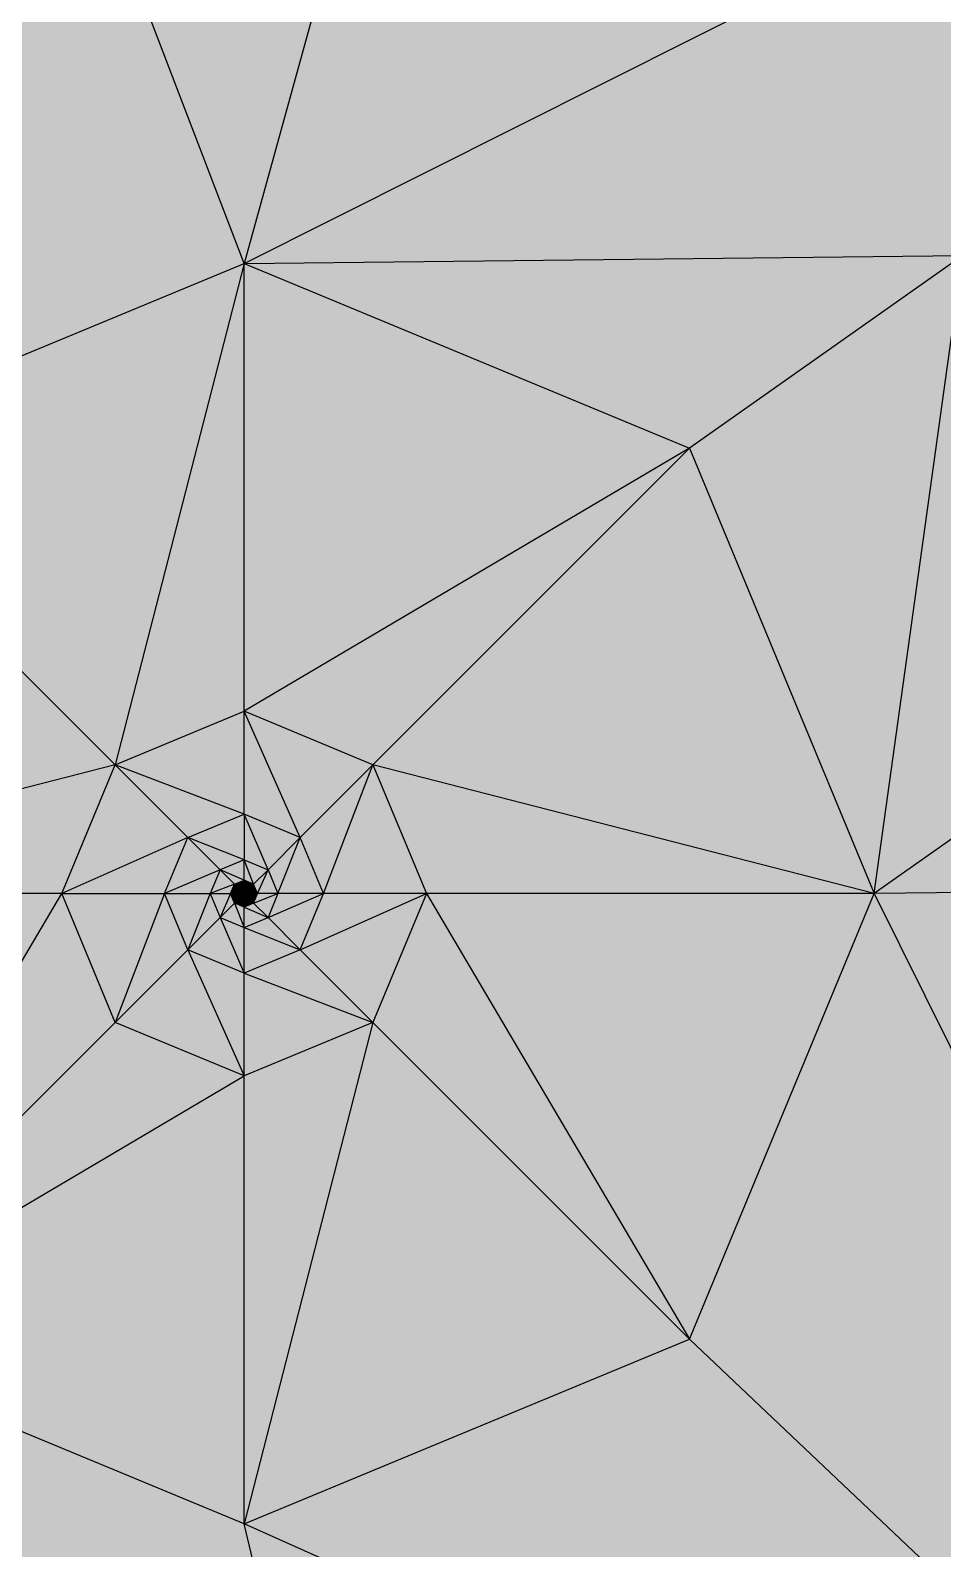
# Model space of a CAD drawing. Header units: inches. Extents: x 0 to 613718, y 0 to 269741.
# Drawn here: x 612814.6 to 612914.6, y 267830.2 to 267996.7 of the extents above; entities that cross this region are included whole.
import ezdxf

# ---------------------------------------------------------------- set-up
doc = ezdxf.new("R2010")
doc.units = ezdxf.units.IN
doc.header["$MEASUREMENT"] = 0

msp = doc.modelspace()

# ---------------------------------------------------------------- hatches: boundary and pattern name
for points in [[(612873, 268097.87), (612817.06, 268025.84), (612838, 267971.13), (612873, 268097.87)], [(612873, 268097.87), (612817.06, 268025.84), (612838, 267971.13), (612873, 268097.87)], [(612937.12, 268020.88), (612873, 268097.87), (612838, 267971.13), (612937.12, 268020.88)], [(612937.12, 268020.88), (612873, 268097.87), (612838, 267971.13), (612937.12, 268020.88)], [(612838, 267971.13), (612817.06, 268025.84), (612789.12, 267950.88), (612838, 267971.13)], [(612838, 267971.13), (612817.06, 268025.84), (612789.12, 267950.88), (612838, 267971.13)], [(612937.12, 268020.88), (612838, 267971.13), (612916.87, 267972), (612937.12, 268020.88)], [(612937.12, 268020.88), (612838, 267971.13), (612916.87, 267972), (612937.12, 268020.88)], [(612916.87, 267972), (612838, 267971.13), (612886.88, 267950.88), (612916.87, 267972)], [(612916.87, 267972), (612838, 267971.13), (612886.88, 267950.88), (612916.87, 267972)], [(612916.87, 267972), (612886.88, 267950.88), (612907.13, 267902), (612916.87, 267972)], [(612916.87, 267972), (612886.88, 267950.88), (612907.13, 267902), (612916.87, 267972)], [(612937.12, 267923.12), (612916.87, 267972), (612907.13, 267902), (612937.12, 267923.12)], [(612937.12, 267923.12), (612916.87, 267972), (612907.13, 267902), (612937.12, 267923.12)], [(612838, 267971.13), (612789.12, 267950.88), (612823.86, 267916.14), (612838, 267971.13)], [(612838, 267971.13), (612789.12, 267950.88), (612823.86, 267916.14), (612838, 267971.13)], [(612838, 267971.13), (612823.86, 267916.14), (612838, 267922), (612838, 267971.13)], [(612838, 267971.13), (612823.86, 267916.14), (612838, 267922), (612838, 267971.13)], [(612886.88, 267950.88), (612838, 267971.13), (612838, 267922), (612886.88, 267950.88)], [(612886.88, 267950.88), (612838, 267971.13), (612838, 267922), (612886.88, 267950.88)], [(612823.86, 267916.14), (612789.12, 267950.88), (612768.87, 267902), (612823.86, 267916.14)], [(612823.86, 267916.14), (612789.12, 267950.88), (612768.87, 267902), (612823.86, 267916.14)], [(612886.88, 267950.88), (612838, 267922), (612852.14, 267916.14), (612886.88, 267950.88)], [(612886.88, 267950.88), (612838, 267922), (612852.14, 267916.14), (612886.88, 267950.88)], [(612907.13, 267902), (612886.88, 267950.88), (612852.14, 267916.14), (612907.13, 267902)], [(612907.13, 267902), (612886.88, 267950.88), (612852.14, 267916.14), (612907.13, 267902)], [(612986, 267902.87), (612937.12, 267923.12), (612907.13, 267902), (612986, 267902.87)], [(612986, 267902.87), (612937.12, 267923.12), (612907.13, 267902), (612986, 267902.87)], [(612838, 267922), (612823.86, 267916.14), (612838, 267910.73), (612838, 267922)], [(612838, 267922), (612823.86, 267916.14), (612838, 267910.73), (612838, 267922)], [(612844.17, 267908.17), (612838, 267922), (612838, 267910.73), (612844.17, 267908.17)], [(612852.14, 267916.14), (612838, 267922), (612844.17, 267908.17), (612852.14, 267916.14)], [(612844.17, 267908.17), (612838, 267922), (612838, 267910.73), (612844.17, 267908.17)], [(612852.14, 267916.14), (612838, 267922), (612844.17, 267908.17), (612852.14, 267916.14)], [(612823.86, 267916.14), (612768.87, 267902), (612818, 267902), (612823.86, 267916.14)], [(612823.86, 267916.14), (612768.87, 267902), (612818, 267902), (612823.86, 267916.14)], [(612831.83, 267908.17), (612823.86, 267916.14), (612818, 267902), (612831.83, 267908.17)], [(612831.83, 267908.17), (612823.86, 267916.14), (612818, 267902), (612831.83, 267908.17)], [(612838, 267910.73), (612823.86, 267916.14), (612831.83, 267908.17), (612838, 267910.73)], [(612838, 267910.73), (612823.86, 267916.14), (612831.83, 267908.17), (612838, 267910.73)], [(612852.14, 267916.14), (612844.17, 267908.17), (612846.73, 267902), (612852.14, 267916.14)], [(612852.14, 267916.14), (612844.17, 267908.17), (612846.73, 267902), (612852.14, 267916.14)], [(612858, 267902), (612852.14, 267916.14), (612846.73, 267902), (612858, 267902)], [(612858, 267902), (612852.14, 267916.14), (612846.73, 267902), (612858, 267902)], [(612907.13, 267902), (612852.14, 267916.14), (612858, 267902), (612907.13, 267902)], [(612907.13, 267902), (612852.14, 267916.14), (612858, 267902), (612907.13, 267902)], [(612838, 267910.73), (612831.83, 267908.17), (612838, 267905.72), (612838, 267910.73)], [(612838, 267910.73), (612831.83, 267908.17), (612838, 267905.72), (612838, 267910.73)], [(612840.63, 267904.63), (612838, 267910.73), (612838, 267905.72), (612840.63, 267904.63)], [(612844.17, 267908.17), (612838, 267910.73), (612840.63, 267904.63), (612844.17, 267908.17)], [(612840.63, 267904.63), (612838, 267910.73), (612838, 267905.72), (612840.63, 267904.63)], [(612844.17, 267908.17), (612838, 267910.73), (612840.63, 267904.63), (612844.17, 267908.17)], [(612831.83, 267908.17), (612818, 267902), (612829.27, 267902), (612831.83, 267908.17)], [(612831.83, 267908.17), (612818, 267902), (612829.27, 267902), (612831.83, 267908.17)], [(612835.37, 267904.63), (612831.83, 267908.17), (612829.27, 267902), (612835.37, 267904.63)], [(612835.37, 267904.63), (612831.83, 267908.17), (612829.27, 267902), (612835.37, 267904.63)], [(612838, 267905.72), (612831.83, 267908.17), (612835.37, 267904.63), (612838, 267905.72)], [(612838, 267905.72), (612831.83, 267908.17), (612835.37, 267904.63), (612838, 267905.72)], [(612844.17, 267908.17), (612840.63, 267904.63), (612841.72, 267902), (612844.17, 267908.17)], [(612844.17, 267908.17), (612840.63, 267904.63), (612841.72, 267902), (612844.17, 267908.17)], [(612846.73, 267902), (612844.17, 267908.17), (612841.72, 267902), (612846.73, 267902)], [(612846.73, 267902), (612844.17, 267908.17), (612841.72, 267902), (612846.73, 267902)], [(612835.37, 267904.63), (612829.27, 267902), (612834.28, 267902), (612835.37, 267904.63)], [(612835.37, 267904.63), (612829.27, 267902), (612834.28, 267902), (612835.37, 267904.63)], [(612836.95, 267903.05), (612835.37, 267904.63), (612834.28, 267902), (612836.95, 267903.05)], [(612836.95, 267903.05), (612835.37, 267904.63), (612834.28, 267902), (612836.95, 267903.05)], [(612838, 267905.72), (612835.37, 267904.63), (612838, 267903.49), (612838, 267905.72)], [(612838, 267905.72), (612835.37, 267904.63), (612838, 267903.49), (612838, 267905.72)], [(612838, 267903.49), (612835.37, 267904.63), (612836.95, 267903.05), (612838, 267903.49)], [(612838, 267903.49), (612835.37, 267904.63), (612836.95, 267903.05), (612838, 267903.49)], [(612839.05, 267903.05), (612838, 267905.72), (612838, 267903.49), (612839.05, 267903.05)], [(612840.63, 267904.63), (612838, 267905.72), (612839.05, 267903.05), (612840.63, 267904.63)], [(612839.05, 267903.05), (612838, 267905.72), (612838, 267903.49), (612839.05, 267903.05)], [(612840.63, 267904.63), (612838, 267905.72), (612839.05, 267903.05), (612840.63, 267904.63)], [(612840.63, 267904.63), (612839.05, 267903.05), (612839.49, 267902), (612840.63, 267904.63)], [(612840.63, 267904.63), (612839.05, 267903.05), (612839.49, 267902), (612840.63, 267904.63)], [(612841.72, 267902), (612840.63, 267904.63), (612839.49, 267902), (612841.72, 267902)], [(612841.72, 267902), (612840.63, 267904.63), (612839.49, 267902), (612841.72, 267902)], [(612836.95, 267903.05), (612834.28, 267902), (612836.51, 267902), (612836.95, 267903.05)], [(612836.95, 267903.05), (612834.28, 267902), (612836.51, 267902), (612836.95, 267903.05)], [(612837.65, 267902.35), (612836.95, 267903.05), (612836.51, 267902), (612837.65, 267902.35)], [(612837.65, 267902.35), (612836.95, 267903.05), (612836.51, 267902), (612837.65, 267902.35)], [(612838, 267903.49), (612836.95, 267903.05), (612838, 267902.5), (612838, 267903.49)], [(612838, 267903.49), (612836.95, 267903.05), (612838, 267902.5), (612838, 267903.49)], [(612838, 267902.5), (612836.95, 267903.05), (612837.65, 267902.35), (612838, 267902.5)], [(612838, 267902.5), (612836.95, 267903.05), (612837.65, 267902.35), (612838, 267902.5)], [(612838.35, 267902.35), (612838, 267903.49), (612838, 267902.5), (612838.35, 267902.35)], [(612839.05, 267903.05), (612838, 267903.49), (612838.35, 267902.35), (612839.05, 267903.05)], [(612838.35, 267902.35), (612838, 267903.49), (612838, 267902.5), (612838.35, 267902.35)], [(612839.05, 267903.05), (612838, 267903.49), (612838.35, 267902.35), (612839.05, 267903.05)], [(612839.05, 267903.05), (612838.35, 267902.35), (612838.5, 267902), (612839.05, 267903.05)], [(612839.05, 267903.05), (612838.35, 267902.35), (612838.5, 267902), (612839.05, 267903.05)], [(612839.49, 267902), (612839.05, 267903.05), (612838.5, 267902), (612839.49, 267902)], [(612839.49, 267902), (612839.05, 267903.05), (612838.5, 267902), (612839.49, 267902)], [(612818, 267902), (612768.87, 267902), (612789.12, 267853.12), (612818, 267902)], [(612818, 267902), (612768.87, 267902), (612789.12, 267853.12), (612818, 267902)], [(612823.86, 267887.86), (612818, 267902), (612789.12, 267853.12), (612823.86, 267887.86)], [(612823.86, 267887.86), (612818, 267902), (612789.12, 267853.12), (612823.86, 267887.86)], [(612829.27, 267902), (612818, 267902), (612823.86, 267887.86), (612829.27, 267902)], [(612829.27, 267902), (612818, 267902), (612823.86, 267887.86), (612829.27, 267902)], [(612831.83, 267895.83), (612829.27, 267902), (612823.86, 267887.86), (612831.83, 267895.83)], [(612831.83, 267895.83), (612829.27, 267902), (612823.86, 267887.86), (612831.83, 267895.83)], [(612834.28, 267902), (612829.27, 267902), (612831.83, 267895.83), (612834.28, 267902)], [(612834.28, 267902), (612829.27, 267902), (612831.83, 267895.83), (612834.28, 267902)], [(612835.37, 267899.37), (612834.28, 267902), (612831.83, 267895.83), (612835.37, 267899.37)], [(612835.37, 267899.37), (612834.28, 267902), (612831.83, 267895.83), (612835.37, 267899.37)], [(612836.51, 267902), (612834.28, 267902), (612835.37, 267899.37), (612836.51, 267902)], [(612836.51, 267902), (612834.28, 267902), (612835.37, 267899.37), (612836.51, 267902)], [(612836.95, 267900.95), (612836.51, 267902), (612835.37, 267899.37), (612836.95, 267900.95)], [(612836.95, 267900.95), (612836.51, 267902), (612835.37, 267899.37), (612836.95, 267900.95)], [(612837.65, 267902.35), (612836.51, 267902), (612837.5, 267902), (612837.65, 267902.35)], [(612837.65, 267902.35), (612836.51, 267902), (612837.5, 267902), (612837.65, 267902.35)], [(612837.5, 267902), (612836.51, 267902), (612836.95, 267900.95), (612837.5, 267902)], [(612837.5, 267902), (612836.51, 267902), (612836.95, 267900.95), (612837.5, 267902)], [(612837.65, 267901.65), (612837.5, 267902), (612836.95, 267900.95), (612837.65, 267901.65)], [(612837.65, 267901.65), (612837.5, 267902), (612836.95, 267900.95), (612837.65, 267901.65)], [(612838, 267900.51), (612837.65, 267901.65), (612836.95, 267900.95), (612838, 267900.51)], [(612838, 267900.51), (612837.65, 267901.65), (612836.95, 267900.95), (612838, 267900.51)], [(612837.98, 267901.99), (612837.65, 267902.35), (612837.5, 267902), (612837.98, 267901.99)], [(612837.98, 267901.99), (612837.65, 267902.35), (612837.5, 267902), (612837.98, 267901.99)], [(612837.98, 267901.99), (612837.5, 267902), (612837.65, 267901.65), (612837.98, 267901.99)], [(612837.98, 267901.99), (612837.5, 267902), (612837.65, 267901.65), (612837.98, 267901.99)], [(612838, 267902.5), (612837.65, 267902.35), (612837.98, 267901.99), (612838, 267902.5)], [(612838, 267902.5), (612837.65, 267902.35), (612837.98, 267901.99), (612838, 267902.5)], [(612838, 267901.5), (612837.98, 267901.99), (612837.65, 267901.65), (612838, 267901.5)], [(612838, 267901.5), (612837.98, 267901.99), (612837.65, 267901.65), (612838, 267901.5)], [(612838, 267901.5), (612837.65, 267901.65), (612838, 267900.51), (612838, 267901.5)], [(612838, 267901.5), (612837.65, 267901.65), (612838, 267900.51), (612838, 267901.5)], [(612838.35, 267902.35), (612838, 267902.5), (612837.98, 267901.99), (612838.35, 267902.35)], [(612838.35, 267902.35), (612838, 267902.5), (612837.98, 267901.99), (612838.35, 267902.35)], [(612838.5, 267902), (612838.35, 267902.35), (612837.98, 267901.99), (612838.5, 267902)], [(612838.5, 267902), (612838.35, 267902.35), (612837.98, 267901.99), (612838.5, 267902)], [(612838.5, 267902), (612837.98, 267901.99), (612838.35, 267901.65), (612838.5, 267902)], [(612838.5, 267902), (612837.98, 267901.99), (612838.35, 267901.65), (612838.5, 267902)], [(612838.35, 267901.65), (612837.98, 267901.99), (612838, 267901.5), (612838.35, 267901.65)], [(612838.35, 267901.65), (612837.98, 267901.99), (612838, 267901.5), (612838.35, 267901.65)], [(612839.05, 267900.95), (612838.35, 267901.65), (612838, 267901.5), (612839.05, 267900.95)], [(612839.05, 267900.95), (612838.35, 267901.65), (612838, 267901.5), (612839.05, 267900.95)], [(612839.05, 267900.95), (612838, 267901.5), (612838, 267900.51), (612839.05, 267900.95)], [(612839.05, 267900.95), (612838, 267901.5), (612838, 267900.51), (612839.05, 267900.95)], [(612839.49, 267902), (612838.5, 267902), (612838.35, 267901.65), (612839.49, 267902)], [(612839.49, 267902), (612838.35, 267901.65), (612839.05, 267900.95), (612839.49, 267902)], [(612839.49, 267902), (612838.5, 267902), (612838.35, 267901.65), (612839.49, 267902)], [(612839.49, 267902), (612838.35, 267901.65), (612839.05, 267900.95), (612839.49, 267902)], [(612841.72, 267902), (612839.49, 267902), (612839.05, 267900.95), (612841.72, 267902)], [(612841.72, 267902), (612839.05, 267900.95), (612840.63, 267899.37), (612841.72, 267902)], [(612841.72, 267902), (612839.49, 267902), (612839.05, 267900.95), (612841.72, 267902)], [(612841.72, 267902), (612839.05, 267900.95), (612840.63, 267899.37), (612841.72, 267902)], [(612846.73, 267902), (612841.72, 267902), (612840.63, 267899.37), (612846.73, 267902)], [(612846.73, 267902), (612840.63, 267899.37), (612844.17, 267895.83), (612846.73, 267902)], [(612846.73, 267902), (612841.72, 267902), (612840.63, 267899.37), (612846.73, 267902)], [(612846.73, 267902), (612840.63, 267899.37), (612844.17, 267895.83), (612846.73, 267902)], [(612858, 267902), (612846.73, 267902), (612844.17, 267895.83), (612858, 267902)], [(612858, 267902), (612844.17, 267895.83), (612852.14, 267887.86), (612858, 267902)], [(612858, 267902), (612846.73, 267902), (612844.17, 267895.83), (612858, 267902)], [(612858, 267902), (612844.17, 267895.83), (612852.14, 267887.86), (612858, 267902)], [(612886.88, 267853.12), (612858, 267902), (612852.14, 267887.86), (612886.88, 267853.12)], [(612886.88, 267853.12), (612858, 267902), (612852.14, 267887.86), (612886.88, 267853.12)], [(612907.13, 267902), (612858, 267902), (612886.88, 267853.12), (612907.13, 267902)], [(612907.13, 267902), (612858, 267902), (612886.88, 267853.12), (612907.13, 267902)], [(612971.08, 267773.34), (612907.13, 267902), (612886.88, 267853.12), (612971.08, 267773.34)], [(612971.08, 267773.34), (612907.13, 267902), (612886.88, 267853.12), (612971.08, 267773.34)], [(612986, 267902.87), (612907.13, 267902), (612971.08, 267773.34), (612986, 267902.87)], [(612986, 267902.87), (612907.13, 267902), (612971.08, 267773.34), (612986, 267902.87)], [(612838, 267898.28), (612836.95, 267900.95), (612835.37, 267899.37), (612838, 267898.28)], [(612838, 267898.28), (612836.95, 267900.95), (612835.37, 267899.37), (612838, 267898.28)], [(612838, 267900.51), (612836.95, 267900.95), (612838, 267898.28), (612838, 267900.51)], [(612838, 267900.51), (612836.95, 267900.95), (612838, 267898.28), (612838, 267900.51)], [(612840.63, 267899.37), (612839.05, 267900.95), (612838, 267900.51), (612840.63, 267899.37)], [(612840.63, 267899.37), (612839.05, 267900.95), (612838, 267900.51), (612840.63, 267899.37)], [(612840.63, 267899.37), (612838, 267900.51), (612838, 267898.28), (612840.63, 267899.37)], [(612840.63, 267899.37), (612838, 267900.51), (612838, 267898.28), (612840.63, 267899.37)], [(612838, 267893.27), (612835.37, 267899.37), (612831.83, 267895.83), (612838, 267893.27)], [(612838, 267893.27), (612835.37, 267899.37), (612831.83, 267895.83), (612838, 267893.27)], [(612838, 267898.28), (612835.37, 267899.37), (612838, 267893.27), (612838, 267898.28)], [(612838, 267898.28), (612835.37, 267899.37), (612838, 267893.27), (612838, 267898.28)], [(612844.17, 267895.83), (612840.63, 267899.37), (612838, 267898.28), (612844.17, 267895.83)], [(612844.17, 267895.83), (612840.63, 267899.37), (612838, 267898.28), (612844.17, 267895.83)], [(612844.17, 267895.83), (612838, 267898.28), (612838, 267893.27), (612844.17, 267895.83)], [(612844.17, 267895.83), (612838, 267898.28), (612838, 267893.27), (612844.17, 267895.83)], [(612838, 267882), (612831.83, 267895.83), (612823.86, 267887.86), (612838, 267882)], [(612838, 267882), (612831.83, 267895.83), (612823.86, 267887.86), (612838, 267882)], [(612838, 267893.27), (612831.83, 267895.83), (612838, 267882), (612838, 267893.27)], [(612838, 267893.27), (612831.83, 267895.83), (612838, 267882), (612838, 267893.27)], [(612852.14, 267887.86), (612844.17, 267895.83), (612838, 267893.27), (612852.14, 267887.86)], [(612852.14, 267887.86), (612844.17, 267895.83), (612838, 267893.27), (612852.14, 267887.86)], [(612852.14, 267887.86), (612838, 267893.27), (612838, 267882), (612852.14, 267887.86)], [(612852.14, 267887.86), (612838, 267893.27), (612838, 267882), (612852.14, 267887.86)], [(612838, 267882), (612823.86, 267887.86), (612789.12, 267853.12), (612838, 267882)], [(612838, 267882), (612823.86, 267887.86), (612789.12, 267853.12), (612838, 267882)], [(612886.88, 267853.12), (612852.14, 267887.86), (612838, 267832.87), (612886.88, 267853.12)], [(612852.14, 267887.86), (612838, 267882), (612838, 267832.87), (612852.14, 267887.86)], [(612886.88, 267853.12), (612852.14, 267887.86), (612838, 267832.87), (612886.88, 267853.12)], [(612852.14, 267887.86), (612838, 267882), (612838, 267832.87), (612852.14, 267887.86)], [(612838, 267882), (612789.12, 267853.12), (612838, 267832.87), (612838, 267882)], [(612838, 267882), (612789.12, 267853.12), (612838, 267832.87), (612838, 267882)], [(612862.59, 267729.88), (612838, 267832.87), (612789.12, 267853.12), (612862.59, 267729.88)], [(612862.59, 267729.88), (612838, 267832.87), (612789.12, 267853.12), (612862.59, 267729.88)], [(612971.08, 267773.34), (612886.88, 267853.12), (612838, 267832.87), (612971.08, 267773.34)], [(612971.08, 267773.34), (612886.88, 267853.12), (612838, 267832.87), (612971.08, 267773.34)], [(612971.08, 267773.34), (612838, 267832.87), (612862.59, 267729.88), (612971.08, 267773.34)], [(612971.08, 267773.34), (612838, 267832.87), (612862.59, 267729.88), (612971.08, 267773.34)]]:
    msp.add_hatch(color=256).paths.add_polyline_path(points, flags=0)

# ---------------------------------------------------------------- linework, layer by layer
for points, elevation in [([(612852.14, 267916.14), (612838, 267922)], 246.25), ([(612852.14, 267916.14), (612838, 267922)], 246.25), ([(612837.5, 267902), (612837.65, 267902.35)], 246.12), ([(612837.5, 267902), (612837.65, 267902.35)], 246.12), ([(612837.98, 267901.99), (612837.5, 267902)], 246.12), ([(612837.5, 267902), (612837.65, 267901.65)], 246.12), ([(612837.98, 267901.99), (612837.5, 267902)], 246.12), ([(612837.5, 267902), (612837.65, 267901.65)], 246.12), ([(612838, 267902.5), (612837.65, 267902.35)], 246.12), ([(612838, 267902.5), (612837.65, 267902.35)], 246.12), ([(612837.65, 267902.35), (612837.98, 267901.99)], 246.12), ([(612837.65, 267902.35), (612837.98, 267901.99)], 246.12), ([(612837.65, 267901.65), (612837.98, 267901.99)], 246.12), ([(612837.65, 267901.65), (612837.98, 267901.99)], 246.12), ([(612837.65, 267901.65), (612838, 267901.5)], 246.12), ([(612837.65, 267901.65), (612838, 267901.5)], 246.12), ([(612838, 267902.5), (612837.98, 267901.99)], 246.12), ([(612838, 267902.5), (612837.98, 267901.99)], 246.12), ([(612838.35, 267902.35), (612837.98, 267901.99)], 246.12), ([(612838.35, 267902.35), (612837.98, 267901.99)], 246.12), ([(612838.5, 267902), (612837.98, 267901.99)], 246.12), ([(612838.5, 267902), (612837.98, 267901.99)], 246.12), ([(612837.98, 267901.99), (612838.35, 267901.65)], 246.12), ([(612838, 267901.5), (612837.98, 267901.99)], 246.12), ([(612837.98, 267901.99), (612838.35, 267901.65)], 246.12), ([(612838, 267901.5), (612837.98, 267901.99)], 246.12), ([(612838, 267902.5), (612838.35, 267902.35)], 246.12), ([(612838, 267902.5), (612838.35, 267902.35)], 246.12), ([(612838, 267901.5), (612838.35, 267901.65)], 246.12), ([(612838, 267901.5), (612838.35, 267901.65)], 246.12), ([(612838.35, 267902.35), (612838.5, 267902)], 246.12), ([(612838.35, 267902.35), (612838.5, 267902)], 246.12), ([(612838.5, 267902), (612838.35, 267901.65)], 246.12), ([(612838.5, 267902), (612838.35, 267901.65)], 246.12)]:
    msp.add_lwpolyline(points, dxfattribs=dict(elevation=elevation))
for points in [[(612873, 268097.87, 246.96), (612838, 267971.13, 246.44)], [(612873, 268097.87, 246.96), (612838, 267971.13, 246.44)], [(612838, 267971.13, 246.44), (612817.06, 268025.84, 246.65)], [(612838, 267971.13, 246.44), (612817.06, 268025.84, 246.65)], [(612838, 267971.13, 246.44), (612937.12, 268020.88, 246.75)], [(612838, 267971.13, 246.44), (612937.12, 268020.88, 246.75)], [(612838, 267971.13, 246.44), (612916.87, 267972, 246.53)], [(612838, 267971.13, 246.44), (612916.87, 267972, 246.53)], [(612916.87, 267972, 246.53), (612886.88, 267950.88, 246.41)], [(612916.87, 267972, 246.53), (612886.88, 267950.88, 246.41)], [(612907.13, 267902, 246.28), (612916.87, 267972, 246.53)], [(612907.13, 267902, 246.28), (612916.87, 267972, 246.53)], [(612789.12, 267950.88, 246.34), (612838, 267971.13, 246.44)], [(612789.12, 267950.88, 246.34), (612838, 267971.13, 246.44)], [(612838, 267971.13, 246.44), (612823.86, 267916.14, 246.23)], [(612838, 267971.13, 246.44), (612823.86, 267916.14, 246.23)], [(612838, 267922, 246.25), (612838, 267971.13, 246.44)], [(612838, 267971.13, 246.44), (612886.88, 267950.88, 246.41)], [(612838, 267922, 246.25), (612838, 267971.13, 246.44)], [(612838, 267971.13, 246.44), (612886.88, 267950.88, 246.41)], [(612789.12, 267950.88, 246.34), (612823.86, 267916.14, 246.23)], [(612789.12, 267950.88, 246.34), (612823.86, 267916.14, 246.23)], [(612886.88, 267950.88, 246.41), (612838, 267922, 246.25)], [(612886.88, 267950.88, 246.41), (612838, 267922, 246.25)], [(612886.88, 267950.88, 246.41), (612852.14, 267916.14, 246.25)], [(612886.88, 267950.88, 246.41), (612852.14, 267916.14, 246.25)], [(612886.88, 267950.88, 246.41), (612907.13, 267902, 246.28)], [(612886.88, 267950.88, 246.41), (612907.13, 267902, 246.28)], [(612937.12, 267923.12, 246.38), (612907.13, 267902, 246.28)], [(612937.12, 267923.12, 246.38), (612907.13, 267902, 246.28)], [(612823.86, 267916.14, 246.23), (612838, 267922, 246.25)], [(612823.86, 267916.14, 246.23), (612838, 267922, 246.25)], [(612838, 267910.73, 246.21), (612838, 267922, 246.25)], [(612844.17, 267908.17, 246.21), (612838, 267922, 246.25)], [(612838, 267910.73, 246.21), (612838, 267922, 246.25)], [(612844.17, 267908.17, 246.21), (612838, 267922, 246.25)], [(612823.86, 267916.14, 246.23), (612768.87, 267902, 246.21)], [(612823.86, 267916.14, 246.23), (612768.87, 267902, 246.21)], [(612818, 267902, 246.2), (612823.86, 267916.14, 246.23)], [(612818, 267902, 246.2), (612823.86, 267916.14, 246.23)], [(612823.86, 267916.14, 246.23), (612831.83, 267908.17, 246.2)], [(612838, 267910.73, 246.21), (612823.86, 267916.14, 246.23)], [(612823.86, 267916.14, 246.23), (612831.83, 267908.17, 246.2)], [(612838, 267910.73, 246.21), (612823.86, 267916.14, 246.23)], [(612852.14, 267916.14, 246.25), (612844.17, 267908.17, 246.21)], [(612852.14, 267916.14, 246.25), (612844.17, 267908.17, 246.21)], [(612846.73, 267902, 246.19), (612852.14, 267916.14, 246.25)], [(612846.73, 267902, 246.19), (612852.14, 267916.14, 246.25)], [(612852.14, 267916.14, 246.25), (612858, 267902, 246.21)], [(612907.13, 267902, 246.28), (612852.14, 267916.14, 246.25)], [(612852.14, 267916.14, 246.25), (612858, 267902, 246.21)], [(612907.13, 267902, 246.28), (612852.14, 267916.14, 246.25)], [(612831.83, 267908.17, 246.2), (612838, 267910.73, 246.21)], [(612831.83, 267908.17, 246.2), (612838, 267910.73, 246.21)], [(612838, 267910.73, 246.21), (612838, 267905.72, 246.18)], [(612840.63, 267904.63, 246.18), (612838, 267910.73, 246.21)], [(612844.17, 267908.17, 246.21), (612838, 267910.73, 246.21)], [(612838, 267910.73, 246.21), (612838, 267905.72, 246.18)], [(612840.63, 267904.63, 246.18), (612838, 267910.73, 246.21)], [(612844.17, 267908.17, 246.21), (612838, 267910.73, 246.21)], [(612831.83, 267908.17, 246.2), (612818, 267902, 246.2)], [(612831.83, 267908.17, 246.2), (612818, 267902, 246.2)], [(612829.27, 267902, 246.18), (612831.83, 267908.17, 246.2)], [(612829.27, 267902, 246.18), (612831.83, 267908.17, 246.2)], [(612831.83, 267908.17, 246.2), (612835.37, 267904.63, 246.17)], [(612838, 267905.72, 246.18), (612831.83, 267908.17, 246.2)], [(612831.83, 267908.17, 246.2), (612835.37, 267904.63, 246.17)], [(612838, 267905.72, 246.18), (612831.83, 267908.17, 246.2)], [(612844.17, 267908.17, 246.21), (612840.63, 267904.63, 246.18)], [(612844.17, 267908.17, 246.21), (612840.63, 267904.63, 246.18)], [(612841.72, 267902, 246.17), (612844.17, 267908.17, 246.21)], [(612841.72, 267902, 246.17), (612844.17, 267908.17, 246.21)], [(612846.73, 267902, 246.19), (612844.17, 267908.17, 246.21)], [(612846.73, 267902, 246.19), (612844.17, 267908.17, 246.21)], [(612835.37, 267904.63, 246.17), (612829.27, 267902, 246.18)], [(612835.37, 267904.63, 246.17), (612829.27, 267902, 246.18)], [(612835.37, 267904.63, 246.17), (612834.28, 267902, 246.17)], [(612835.37, 267904.63, 246.17), (612834.28, 267902, 246.17)], [(612838, 267905.72, 246.18), (612835.37, 267904.63, 246.17)], [(612838, 267905.72, 246.18), (612835.37, 267904.63, 246.17)], [(612835.37, 267904.63, 246.17), (612836.95, 267903.05, 246.15)], [(612838, 267903.49, 246.15), (612835.37, 267904.63, 246.17)], [(612835.37, 267904.63, 246.17), (612836.95, 267903.05, 246.15)], [(612838, 267903.49, 246.15), (612835.37, 267904.63, 246.17)], [(612838, 267905.72, 246.18), (612840.63, 267904.63, 246.18)], [(612838, 267903.49, 246.15), (612838, 267905.72, 246.18)], [(612839.05, 267903.05, 246.15), (612838, 267905.72, 246.18)], [(612838, 267905.72, 246.18), (612840.63, 267904.63, 246.18)], [(612838, 267903.49, 246.15), (612838, 267905.72, 246.18)], [(612839.05, 267903.05, 246.15), (612838, 267905.72, 246.18)], [(612840.63, 267904.63, 246.18), (612839.05, 267903.05, 246.15)], [(612840.63, 267904.63, 246.18), (612839.05, 267903.05, 246.15)], [(612839.49, 267902, 246.15), (612840.63, 267904.63, 246.18)], [(612839.49, 267902, 246.15), (612840.63, 267904.63, 246.18)], [(612840.63, 267904.63, 246.18), (612841.72, 267902, 246.17)], [(612840.63, 267904.63, 246.18), (612841.72, 267902, 246.17)], [(612836.95, 267903.05, 246.15), (612834.28, 267902, 246.17)], [(612836.95, 267903.05, 246.15), (612834.28, 267902, 246.17)], [(612836.51, 267902, 246.15), (612836.95, 267903.05, 246.15)], [(612836.51, 267902, 246.15), (612836.95, 267903.05, 246.15)], [(612836.95, 267903.05, 246.15), (612838, 267903.49, 246.15)], [(612836.95, 267903.05, 246.15), (612838, 267903.49, 246.15)], [(612836.95, 267903.05, 246.15), (612837.65, 267902.35, 246.12)], [(612838, 267902.5, 246.12), (612836.95, 267903.05, 246.15)], [(612836.95, 267903.05, 246.15), (612837.65, 267902.35, 246.12)], [(612838, 267902.5, 246.12), (612836.95, 267903.05, 246.15)], [(612838, 267903.49, 246.15), (612838, 267902.5, 246.12)], [(612838.35, 267902.35, 246.12), (612838, 267903.49, 246.15)], [(612839.05, 267903.05, 246.15), (612838, 267903.49, 246.15)], [(612838, 267903.49, 246.15), (612838, 267902.5, 246.12)], [(612838.35, 267902.35, 246.12), (612838, 267903.49, 246.15)], [(612839.05, 267903.05, 246.15), (612838, 267903.49, 246.15)], [(612839.05, 267903.05, 246.15), (612838.35, 267902.35, 246.12)], [(612839.05, 267903.05, 246.15), (612838.35, 267902.35, 246.12)], [(612838.5, 267902, 246.12), (612839.05, 267903.05, 246.15)], [(612838.5, 267902, 246.12), (612839.05, 267903.05, 246.15)], [(612839.49, 267902, 246.15), (612839.05, 267903.05, 246.15)], [(612839.49, 267902, 246.15), (612839.05, 267903.05, 246.15)], [(612818, 267902, 246.2), (612768.87, 267902, 246.21)], [(612818, 267902, 246.2), (612768.87, 267902, 246.21)], [(612789.12, 267853.12, 246.08), (612818, 267902, 246.2)], [(612789.12, 267853.12, 246.08), (612818, 267902, 246.2)], [(612823.86, 267887.86, 246.16), (612818, 267902, 246.2)], [(612818, 267902, 246.2), (612829.27, 267902, 246.18)], [(612823.86, 267887.86, 246.16), (612818, 267902, 246.2)], [(612818, 267902, 246.2), (612829.27, 267902, 246.18)], [(612829.27, 267902, 246.18), (612823.86, 267887.86, 246.16)], [(612829.27, 267902, 246.18), (612823.86, 267887.86, 246.16)], [(612831.83, 267895.83, 246.17), (612829.27, 267902, 246.18)], [(612829.27, 267902, 246.18), (612834.28, 267902, 246.17)], [(612831.83, 267895.83, 246.17), (612829.27, 267902, 246.18)], [(612829.27, 267902, 246.18), (612834.28, 267902, 246.17)], [(612834.28, 267902, 246.17), (612831.83, 267895.83, 246.17)], [(612834.28, 267902, 246.17), (612831.83, 267895.83, 246.17)], [(612834.28, 267902, 246.17), (612836.51, 267902, 246.15)], [(612834.28, 267902, 246.17), (612835.37, 267899.37, 246.16)], [(612834.28, 267902, 246.17), (612836.51, 267902, 246.15)], [(612834.28, 267902, 246.17), (612835.37, 267899.37, 246.16)], [(612836.51, 267902, 246.15), (612835.37, 267899.37, 246.16)], [(612836.51, 267902, 246.15), (612835.37, 267899.37, 246.16)], [(612837.65, 267902.35, 246.12), (612836.51, 267902, 246.15)], [(612837.65, 267902.35, 246.12), (612836.51, 267902, 246.15)], [(612836.95, 267900.95, 246.15), (612836.51, 267902, 246.15)], [(612836.51, 267902, 246.15), (612837.5, 267902, 246.12)], [(612836.95, 267900.95, 246.15), (612836.51, 267902, 246.15)], [(612836.51, 267902, 246.15), (612837.5, 267902, 246.12)], [(612837.5, 267902, 246.12), (612836.95, 267900.95, 246.15)], [(612837.5, 267902, 246.12), (612836.95, 267900.95, 246.15)], [(612836.95, 267900.95, 246.15), (612837.65, 267901.65, 246.12)], [(612836.95, 267900.95, 246.15), (612837.65, 267901.65, 246.12)], [(612837.65, 267901.65, 246.12), (612838, 267900.51, 246.15)], [(612837.65, 267901.65, 246.12), (612838, 267900.51, 246.15)], [(612838, 267900.51, 246.15), (612838, 267901.5, 246.12)], [(612838, 267901.5, 246.12), (612839.05, 267900.95, 246.15)], [(612838, 267900.51, 246.15), (612838, 267901.5, 246.12)], [(612838, 267901.5, 246.12), (612839.05, 267900.95, 246.15)], [(612838.35, 267901.65, 246.12), (612839.49, 267902, 246.15)], [(612838.35, 267901.65, 246.12), (612839.49, 267902, 246.15)], [(612838.35, 267901.65, 246.12), (612839.05, 267900.95, 246.15)], [(612838.35, 267901.65, 246.12), (612839.05, 267900.95, 246.15)], [(612839.49, 267902, 246.15), (612838.5, 267902, 246.12)], [(612839.49, 267902, 246.15), (612838.5, 267902, 246.12)], [(612839.05, 267900.95, 246.15), (612839.49, 267902, 246.15)], [(612839.05, 267900.95, 246.15), (612841.72, 267902, 246.17)], [(612839.05, 267900.95, 246.15), (612839.49, 267902, 246.15)], [(612839.05, 267900.95, 246.15), (612841.72, 267902, 246.17)], [(612841.72, 267902, 246.17), (612839.49, 267902, 246.15)], [(612841.72, 267902, 246.17), (612839.49, 267902, 246.15)], [(612841.72, 267902, 246.17), (612840.63, 267899.37, 246.16)], [(612840.63, 267899.37, 246.16), (612846.73, 267902, 246.19)], [(612841.72, 267902, 246.17), (612840.63, 267899.37, 246.16)], [(612840.63, 267899.37, 246.16), (612846.73, 267902, 246.19)], [(612846.73, 267902, 246.19), (612841.72, 267902, 246.17)], [(612846.73, 267902, 246.19), (612841.72, 267902, 246.17)], [(612844.17, 267895.83, 246.17), (612846.73, 267902, 246.19)], [(612844.17, 267895.83, 246.17), (612858, 267902, 246.21)], [(612844.17, 267895.83, 246.17), (612846.73, 267902, 246.19)], [(612844.17, 267895.83, 246.17), (612858, 267902, 246.21)], [(612858, 267902, 246.21), (612846.73, 267902, 246.19)], [(612858, 267902, 246.21), (612846.73, 267902, 246.19)], [(612858, 267902, 246.21), (612852.14, 267887.86, 246.17)], [(612858, 267902, 246.21), (612852.14, 267887.86, 246.17)], [(612907.13, 267902, 246.28), (612858, 267902, 246.21)], [(612858, 267902, 246.21), (612886.88, 267853.12, 246.13)], [(612907.13, 267902, 246.28), (612858, 267902, 246.21)], [(612858, 267902, 246.21), (612886.88, 267853.12, 246.13)], [(612886.88, 267853.12, 246.13), (612907.13, 267902, 246.28)], [(612886.88, 267853.12, 246.13), (612907.13, 267902, 246.28)], [(612986, 267902.87, 246.38), (612907.13, 267902, 246.28)], [(612986, 267902.87, 246.38), (612907.13, 267902, 246.28)], [(612907.13, 267902, 246.28), (612971.08, 267773.34, 246.02)], [(612907.13, 267902, 246.28), (612971.08, 267773.34, 246.02)], [(612835.37, 267899.37, 246.16), (612836.95, 267900.95, 246.15)], [(612835.37, 267899.37, 246.16), (612836.95, 267900.95, 246.15)], [(612838, 267900.51, 246.15), (612836.95, 267900.95, 246.15)], [(612836.95, 267900.95, 246.15), (612838, 267898.28, 246.16)], [(612838, 267900.51, 246.15), (612836.95, 267900.95, 246.15)], [(612836.95, 267900.95, 246.15), (612838, 267898.28, 246.16)], [(612839.05, 267900.95, 246.15), (612838, 267900.51, 246.15)], [(612839.05, 267900.95, 246.15), (612838, 267900.51, 246.15)], [(612838, 267898.28, 246.16), (612838, 267900.51, 246.15)], [(612838, 267900.51, 246.15), (612840.63, 267899.37, 246.16)], [(612838, 267898.28, 246.16), (612838, 267900.51, 246.15)], [(612838, 267900.51, 246.15), (612840.63, 267899.37, 246.16)], [(612840.63, 267899.37, 246.16), (612839.05, 267900.95, 246.15)], [(612840.63, 267899.37, 246.16), (612839.05, 267900.95, 246.15)], [(612831.83, 267895.83, 246.17), (612835.37, 267899.37, 246.16)], [(612831.83, 267895.83, 246.17), (612835.37, 267899.37, 246.16)], [(612835.37, 267899.37, 246.16), (612838, 267898.28, 246.16)], [(612835.37, 267899.37, 246.16), (612838, 267893.27, 246.16)], [(612835.37, 267899.37, 246.16), (612838, 267898.28, 246.16)], [(612835.37, 267899.37, 246.16), (612838, 267893.27, 246.16)], [(612838, 267898.28, 246.16), (612840.63, 267899.37, 246.16)], [(612838, 267898.28, 246.16), (612840.63, 267899.37, 246.16)], [(612838, 267893.27, 246.16), (612838, 267898.28, 246.16)], [(612838, 267898.28, 246.16), (612844.17, 267895.83, 246.17)], [(612838, 267893.27, 246.16), (612838, 267898.28, 246.16)], [(612838, 267898.28, 246.16), (612844.17, 267895.83, 246.17)], [(612840.63, 267899.37, 246.16), (612844.17, 267895.83, 246.17)], [(612840.63, 267899.37, 246.16), (612844.17, 267895.83, 246.17)], [(612823.86, 267887.86, 246.16), (612831.83, 267895.83, 246.17)], [(612823.86, 267887.86, 246.16), (612831.83, 267895.83, 246.17)], [(612838, 267893.27, 246.16), (612831.83, 267895.83, 246.17)], [(612831.83, 267895.83, 246.17), (612838, 267882, 246.15)], [(612838, 267893.27, 246.16), (612831.83, 267895.83, 246.17)], [(612831.83, 267895.83, 246.17), (612838, 267882, 246.15)], [(612844.17, 267895.83, 246.17), (612838, 267893.27, 246.16)], [(612844.17, 267895.83, 246.17), (612838, 267893.27, 246.16)], [(612852.14, 267887.86, 246.17), (612844.17, 267895.83, 246.17)], [(612852.14, 267887.86, 246.17), (612844.17, 267895.83, 246.17)], [(612838, 267882, 246.15), (612838, 267893.27, 246.16)], [(612838, 267893.27, 246.16), (612852.14, 267887.86, 246.17)], [(612838, 267882, 246.15), (612838, 267893.27, 246.16)], [(612838, 267893.27, 246.16), (612852.14, 267887.86, 246.17)], [(612823.86, 267887.86, 246.16), (612789.12, 267853.12, 246.08)], [(612823.86, 267887.86, 246.16), (612789.12, 267853.12, 246.08)], [(612838, 267882, 246.15), (612823.86, 267887.86, 246.16)], [(612838, 267882, 246.15), (612823.86, 267887.86, 246.16)], [(612852.14, 267887.86, 246.17), (612838, 267832.87, 246.05)], [(612852.14, 267887.86, 246.17), (612838, 267882, 246.15)], [(612852.14, 267887.86, 246.17), (612838, 267832.87, 246.05)], [(612852.14, 267887.86, 246.17), (612838, 267882, 246.15)], [(612886.88, 267853.12, 246.13), (612852.14, 267887.86, 246.17)], [(612886.88, 267853.12, 246.13), (612852.14, 267887.86, 246.17)], [(612789.12, 267853.12, 246.08), (612838, 267882, 246.15)], [(612789.12, 267853.12, 246.08), (612838, 267882, 246.15)], [(612838, 267832.87, 246.05), (612838, 267882, 246.15)], [(612838, 267832.87, 246.05), (612838, 267882, 246.15)], [(612838, 267832.87, 246.05), (612789.12, 267853.12, 246.08)], [(612838, 267832.87, 246.05), (612789.12, 267853.12, 246.08)], [(612838, 267832.87, 246.05), (612886.88, 267853.12, 246.13)], [(612838, 267832.87, 246.05), (612886.88, 267853.12, 246.13)], [(612886.88, 267853.12, 246.13), (612971.08, 267773.34, 246.02)], [(612886.88, 267853.12, 246.13), (612971.08, 267773.34, 246.02)], [(612862.59, 267729.88, 245.87), (612838, 267832.87, 246.05)], [(612971.08, 267773.34, 246.02), (612838, 267832.87, 246.05)], [(612862.59, 267729.88, 245.87), (612838, 267832.87, 246.05)], [(612971.08, 267773.34, 246.02), (612838, 267832.87, 246.05)]]:
    msp.add_polyline3d(points)

doc.saveas('drawing.dxf')
